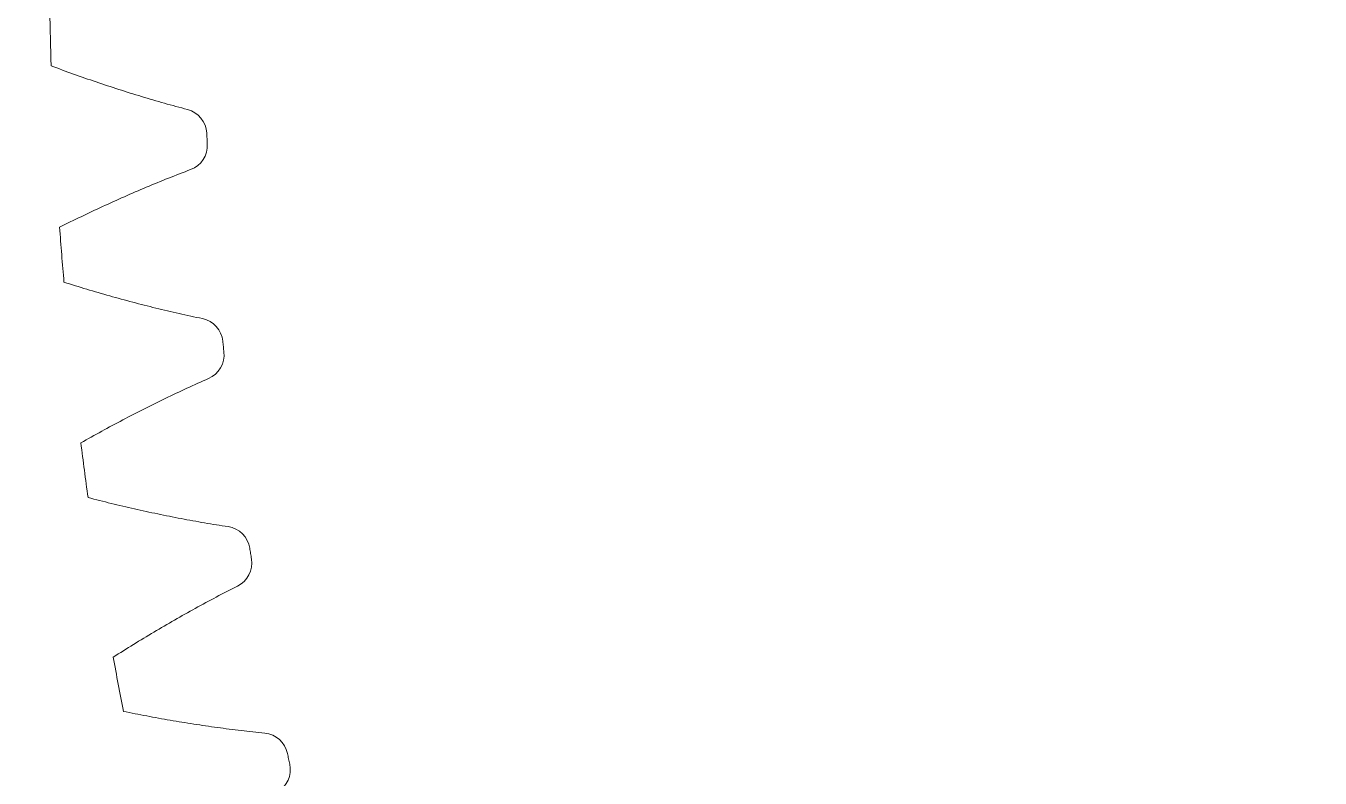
# Model space of a CAD drawing. Header units: millimetres. Extents: x -337 to 409, y -412 to 336.
# Drawn here: x -309.18 to -275.79, y 178.94 to 198.33 of the extents above; entities that cross this region are included whole.
import ezdxf

# ---------------------------------------------------------------- set-up
doc = ezdxf.new("R2010")
doc.units = ezdxf.units.MM
doc.header["$MEASUREMENT"] = 0
doc.layers.add('layer 1', color=7, linetype='Continuous')

msp = doc.modelspace()

# ---------------------------------------------------------------- linework, layer by layer
at = {"layer": 'layer 1', "color": 250, "lineweight": 20}
msp.add_ellipse((-201.8372, 200.81), major_axis=(0, 135.5), ratio=1, dxfattribs=at)
at = {"layer": 'layer 1', "lineweight": 9}
for points in [[(-308.5669, 198.7266), (-308.5576, 198.2525), (-308.5452, 197.7785), (-308.5296, 197.3046)], [(-304.5161, 195.5708), (-304.5309, 195.8605), (-304.7318, 196.1073), (-305.0125, 196.1804)], [(-304.5161, 195.5708), (-304.5137, 195.5236), (-304.5113, 195.4764), (-304.5088, 195.4292)], [(-304.5088, 195.4292), (-304.5063, 195.3819), (-304.5038, 195.3347), (-304.5013, 195.2875)], [(-304.9312, 194.6294), (-304.6597, 194.7315), (-304.4857, 194.9978), (-304.5013, 195.2875)], [(-308.3115, 193.1437), (-308.2775, 192.6707), (-308.2403, 192.198), (-308.1999, 191.7256)], [(-304.1012, 190.2042), (-304.1311, 190.4928), (-304.3447, 190.7286), (-304.6288, 190.787)], [(-304.1012, 190.2042), (-304.0963, 190.1572), (-304.0914, 190.1101), (-304.0865, 190.0631)], [(-304.0865, 190.0631), (-304.0815, 190.0161), (-304.0765, 189.9691), (-304.0715, 189.9221)], [(-304.4665, 189.2423), (-304.2007, 189.3585), (-304.0408, 189.6336), (-304.0715, 189.9221)], [(-307.7644, 187.5817), (-307.7057, 187.1112), (-307.6438, 186.6411), (-307.5787, 186.1714)], [(-303.406, 184.8666), (-303.451, 185.1532), (-303.6766, 185.3776), (-303.9634, 185.421)], [(-303.406, 184.8666), (-303.3987, 184.8199), (-303.3913, 184.7732), (-303.3839, 184.7265)], [(-303.3839, 184.7265), (-303.3765, 184.6798), (-303.3691, 184.6331), (-303.3616, 184.5865)], [(-303.7204, 183.8869), (-303.461, 184.0169), (-303.3158, 184.3), (-303.3616, 184.5865)], [(-306.9269, 182.0561), (-306.8436, 181.5893), (-306.7572, 181.1232), (-306.6677, 180.6575)], [(-302.4324, 179.5729), (-302.4923, 179.8567), (-302.7293, 180.069), (-303.0181, 180.0973)], [(-302.4324, 179.5729), (-302.4226, 179.5266), (-302.4128, 179.4804), (-302.403, 179.4341)], [(-302.403, 179.4341), (-302.3932, 179.3879), (-302.3833, 179.3416), (-302.3734, 179.2954)], [(-302.6951, 178.5781), (-302.4429, 178.7214), (-302.3127, 179.0117), (-302.3734, 179.2954)]]:
    msp.add_open_spline(points, degree=3, dxfattribs=at)
for points in [[(-305.0125, 196.1804), (-305.0125, 196.1804), (-305.087, 196.1999), (-305.087, 196.1999), (-305.087, 196.1999), (-305.087, 196.1999), (-305.1614, 196.2196), (-305.1614, 196.2196), (-305.1614, 196.2196), (-305.1614, 196.2196), (-305.2357, 196.2395), (-305.2357, 196.2395), (-305.2357, 196.2395), (-305.2357, 196.2395), (-305.31, 196.2595), (-305.31, 196.2595), (-305.31, 196.2595), (-305.31, 196.2595), (-305.3843, 196.2797), (-305.3843, 196.2797), (-305.3843, 196.2797), (-305.3843, 196.2797), (-305.4585, 196.3001), (-305.4585, 196.3001), (-305.4585, 196.3001), (-305.4585, 196.3001), (-305.5326, 196.3207), (-305.5326, 196.3207), (-305.5326, 196.3207), (-305.5326, 196.3207), (-305.6068, 196.3415), (-305.6068, 196.3415), (-305.6068, 196.3415), (-305.6068, 196.3415), (-305.6808, 196.3624), (-305.6808, 196.3624), (-305.6808, 196.3624), (-305.6808, 196.3624), (-305.7548, 196.3835), (-305.7548, 196.3835), (-305.7548, 196.3835), (-305.7548, 196.3835), (-305.8288, 196.4048), (-305.8288, 196.4048), (-305.8288, 196.4048), (-305.8288, 196.4048), (-305.9027, 196.4263), (-305.9027, 196.4263), (-305.9027, 196.4263), (-305.9027, 196.4263), (-305.9765, 196.448), (-305.9765, 196.448), (-305.9765, 196.448), (-305.9765, 196.448), (-306.0503, 196.4698), (-306.0503, 196.4698), (-306.0503, 196.4698), (-306.0503, 196.4698), (-306.1241, 196.4918), (-306.1241, 196.4918), (-306.1241, 196.4918), (-306.1241, 196.4918), (-306.1978, 196.5139), (-306.1978, 196.5139), (-306.1978, 196.5139), (-306.1978, 196.5139), (-306.2714, 196.5363), (-306.2714, 196.5363), (-306.2714, 196.5363), (-306.2714, 196.5363), (-306.345, 196.5588), (-306.345, 196.5588), (-306.345, 196.5588), (-306.345, 196.5588), (-306.4186, 196.5814), (-306.4186, 196.5814), (-306.4186, 196.5814), (-306.4186, 196.5814), (-306.4921, 196.6042), (-306.4921, 196.6042), (-306.4921, 196.6042), (-306.4921, 196.6042), (-306.5655, 196.6272), (-306.5655, 196.6272), (-306.5655, 196.6272), (-306.5655, 196.6272), (-306.6389, 196.6504), (-306.6389, 196.6504), (-306.6389, 196.6504), (-306.6389, 196.6504), (-306.7123, 196.6736), (-306.7123, 196.6736), (-306.7123, 196.6736), (-306.7123, 196.6736), (-306.7856, 196.6971), (-306.7856, 196.6971), (-306.7856, 196.6971), (-306.7856, 196.6971), (-306.8588, 196.7207), (-306.8588, 196.7207), (-306.8588, 196.7207), (-306.8588, 196.7207), (-306.932, 196.7445), (-306.932, 196.7445), (-306.932, 196.7445), (-306.932, 196.7445), (-307.0052, 196.7684), (-307.0052, 196.7684), (-307.0052, 196.7684), (-307.0052, 196.7684), (-307.0783, 196.7925), (-307.0783, 196.7925), (-307.0783, 196.7925), (-307.0783, 196.7925), (-307.1513, 196.8167), (-307.1513, 196.8167), (-307.1513, 196.8167), (-307.1513, 196.8167), (-307.2243, 196.841), (-307.2243, 196.841), (-307.2243, 196.841), (-307.2243, 196.841), (-307.2973, 196.8656), (-307.2973, 196.8656), (-307.2973, 196.8656), (-307.2973, 196.8656), (-307.3702, 196.8902), (-307.3702, 196.8902), (-307.3702, 196.8902), (-307.3702, 196.8902), (-307.443, 196.915), (-307.443, 196.915), (-307.443, 196.915), (-307.443, 196.915), (-307.5158, 196.94), (-307.5158, 196.94), (-307.5158, 196.94), (-307.5158, 196.94), (-307.5886, 196.9651), (-307.5886, 196.9651), (-307.5886, 196.9651), (-307.5886, 196.9651), (-307.6613, 196.9903), (-307.6613, 196.9903), (-307.6613, 196.9903), (-307.6613, 196.9903), (-307.7339, 197.0157), (-307.7339, 197.0157), (-307.7339, 197.0157), (-307.7339, 197.0157), (-307.8065, 197.0413), (-307.8065, 197.0413), (-307.8065, 197.0413), (-307.8065, 197.0413), (-307.8791, 197.067), (-307.8791, 197.067), (-307.8791, 197.067), (-307.8791, 197.067), (-307.9516, 197.0928), (-307.9516, 197.0928), (-307.9516, 197.0928), (-307.9516, 197.0928), (-308.024, 197.1188), (-308.024, 197.1188), (-308.024, 197.1188), (-308.024, 197.1188), (-308.0964, 197.1449), (-308.0964, 197.1449), (-308.0964, 197.1449), (-308.0964, 197.1449), (-308.1687, 197.1711), (-308.1687, 197.1711), (-308.1687, 197.1711), (-308.1687, 197.1711), (-308.241, 197.1975), (-308.241, 197.1975), (-308.241, 197.1975), (-308.241, 197.1975), (-308.3132, 197.2241), (-308.3132, 197.2241), (-308.3132, 197.2241), (-308.3132, 197.2241), (-308.3854, 197.2508), (-308.3854, 197.2508), (-308.3854, 197.2508), (-308.3854, 197.2508), (-308.4575, 197.2776), (-308.4575, 197.2776), (-308.4575, 197.2776), (-308.4575, 197.2776), (-308.5296, 197.3046), (-308.5296, 197.3046)], [(-304.9312, 194.6294), (-304.9312, 194.6294), (-305.0032, 194.6022), (-305.0032, 194.6022), (-305.0032, 194.6022), (-305.0032, 194.6022), (-305.0752, 194.5748), (-305.0752, 194.5748), (-305.0752, 194.5748), (-305.0752, 194.5748), (-305.147, 194.5473), (-305.147, 194.5473), (-305.147, 194.5473), (-305.147, 194.5473), (-305.2189, 194.5196), (-305.2189, 194.5196), (-305.2189, 194.5196), (-305.2189, 194.5196), (-305.2906, 194.4918), (-305.2906, 194.4918), (-305.2906, 194.4918), (-305.2906, 194.4918), (-305.3623, 194.4637), (-305.3623, 194.4637), (-305.3623, 194.4637), (-305.3623, 194.4637), (-305.4338, 194.4355), (-305.4338, 194.4355), (-305.4338, 194.4355), (-305.4338, 194.4355), (-305.5054, 194.4071), (-305.5054, 194.4071), (-305.5054, 194.4071), (-305.5054, 194.4071), (-305.5768, 194.3785), (-305.5768, 194.3785), (-305.5768, 194.3785), (-305.5768, 194.3785), (-305.6482, 194.3498), (-305.6482, 194.3498), (-305.6482, 194.3498), (-305.6482, 194.3498), (-305.7195, 194.3209), (-305.7195, 194.3209), (-305.7195, 194.3209), (-305.7195, 194.3209), (-305.7908, 194.2918), (-305.7908, 194.2918), (-305.7908, 194.2918), (-305.7908, 194.2918), (-305.862, 194.2625), (-305.862, 194.2625), (-305.862, 194.2625), (-305.862, 194.2625), (-305.9331, 194.2331), (-305.9331, 194.2331), (-305.9331, 194.2331), (-305.9331, 194.2331), (-306.0041, 194.2035), (-306.0041, 194.2035), (-306.0041, 194.2035), (-306.0041, 194.2035), (-306.0751, 194.1738), (-306.0751, 194.1738), (-306.0751, 194.1738), (-306.0751, 194.1738), (-306.146, 194.1439), (-306.146, 194.1439), (-306.146, 194.1439), (-306.146, 194.1439), (-306.2169, 194.1138), (-306.2169, 194.1138), (-306.2169, 194.1138), (-306.2169, 194.1138), (-306.2877, 194.0836), (-306.2877, 194.0836), (-306.2877, 194.0836), (-306.2877, 194.0836), (-306.3584, 194.0532), (-306.3584, 194.0532), (-306.3584, 194.0532), (-306.3584, 194.0532), (-306.429, 194.0227), (-306.429, 194.0227), (-306.429, 194.0227), (-306.429, 194.0227), (-306.4996, 193.992), (-306.4996, 193.992), (-306.4996, 193.992), (-306.4996, 193.992), (-306.5701, 193.9612), (-306.5701, 193.9612), (-306.5701, 193.9612), (-306.5701, 193.9612), (-306.6406, 193.9302), (-306.6406, 193.9302), (-306.6406, 193.9302), (-306.6406, 193.9302), (-306.7109, 193.899), (-306.7109, 193.899), (-306.7109, 193.899), (-306.7109, 193.899), (-306.7812, 193.8678), (-306.7812, 193.8678), (-306.7812, 193.8678), (-306.7812, 193.8678), (-306.8515, 193.8363), (-306.8515, 193.8363), (-306.8515, 193.8363), (-306.8515, 193.8363), (-306.9217, 193.8047), (-306.9217, 193.8047), (-306.9217, 193.8047), (-306.9217, 193.8047), (-306.9918, 193.773), (-306.9918, 193.773), (-306.9918, 193.773), (-306.9918, 193.773), (-307.0618, 193.7412), (-307.0618, 193.7412), (-307.0618, 193.7412), (-307.0618, 193.7412), (-307.1318, 193.7092), (-307.1318, 193.7092), (-307.1318, 193.7092), (-307.1318, 193.7092), (-307.2018, 193.677), (-307.2018, 193.677), (-307.2018, 193.677), (-307.2018, 193.677), (-307.2716, 193.6447), (-307.2716, 193.6447), (-307.2716, 193.6447), (-307.2716, 193.6447), (-307.3414, 193.6123), (-307.3414, 193.6123), (-307.3414, 193.6123), (-307.3414, 193.6123), (-307.4111, 193.5797), (-307.4111, 193.5797), (-307.4111, 193.5797), (-307.4111, 193.5797), (-307.4808, 193.547), (-307.4808, 193.547), (-307.4808, 193.547), (-307.4808, 193.547), (-307.5504, 193.5142), (-307.5504, 193.5142), (-307.5504, 193.5142), (-307.5504, 193.5142), (-307.6199, 193.4812), (-307.6199, 193.4812), (-307.6199, 193.4812), (-307.6199, 193.4812), (-307.6894, 193.448), (-307.6894, 193.448), (-307.6894, 193.448), (-307.6894, 193.448), (-307.7588, 193.4148), (-307.7588, 193.4148), (-307.7588, 193.4148), (-307.7588, 193.4148), (-307.8281, 193.3814), (-307.8281, 193.3814), (-307.8281, 193.3814), (-307.8281, 193.3814), (-307.8974, 193.3478), (-307.8974, 193.3478), (-307.8974, 193.3478), (-307.8974, 193.3478), (-307.9666, 193.3142), (-307.9666, 193.3142), (-307.9666, 193.3142), (-307.9666, 193.3142), (-308.0357, 193.2803), (-308.0357, 193.2803), (-308.0357, 193.2803), (-308.0357, 193.2803), (-308.1048, 193.2464), (-308.1048, 193.2464), (-308.1048, 193.2464), (-308.1048, 193.2464), (-308.1738, 193.2123), (-308.1738, 193.2123), (-308.1738, 193.2123), (-308.1738, 193.2123), (-308.2427, 193.178), (-308.2427, 193.178), (-308.2427, 193.178), (-308.2427, 193.178), (-308.3115, 193.1437), (-308.3115, 193.1437)], [(-304.6288, 190.787), (-304.6288, 190.787), (-304.7042, 190.8026), (-304.7042, 190.8026), (-304.7042, 190.8026), (-304.7042, 190.8026), (-304.7795, 190.8183), (-304.7795, 190.8183), (-304.7795, 190.8183), (-304.7795, 190.8183), (-304.8548, 190.8343), (-304.8548, 190.8343), (-304.8548, 190.8343), (-304.8548, 190.8343), (-304.9301, 190.8504), (-304.9301, 190.8504), (-304.9301, 190.8504), (-304.9301, 190.8504), (-305.0053, 190.8667), (-305.0053, 190.8667), (-305.0053, 190.8667), (-305.0053, 190.8667), (-305.0805, 190.8832), (-305.0805, 190.8832), (-305.0805, 190.8832), (-305.0805, 190.8832), (-305.1556, 190.8998), (-305.1556, 190.8998), (-305.1556, 190.8998), (-305.1556, 190.8998), (-305.2307, 190.9167), (-305.2307, 190.9167), (-305.2307, 190.9167), (-305.2307, 190.9167), (-305.3057, 190.9337), (-305.3057, 190.9337), (-305.3057, 190.9337), (-305.3057, 190.9337), (-305.3807, 190.951), (-305.3807, 190.951), (-305.3807, 190.951), (-305.3807, 190.951), (-305.4557, 190.9684), (-305.4557, 190.9684), (-305.4557, 190.9684), (-305.4557, 190.9684), (-305.5306, 190.9859), (-305.5306, 190.9859), (-305.5306, 190.9859), (-305.5306, 190.9859), (-305.6055, 191.0037), (-305.6055, 191.0037), (-305.6055, 191.0037), (-305.6055, 191.0037), (-305.6804, 191.0216), (-305.6804, 191.0216), (-305.6804, 191.0216), (-305.6804, 191.0216), (-305.7552, 191.0397), (-305.7552, 191.0397), (-305.7552, 191.0397), (-305.7552, 191.0397), (-305.8299, 191.058), (-305.8299, 191.058), (-305.8299, 191.058), (-305.8299, 191.058), (-305.9046, 191.0765), (-305.9046, 191.0765), (-305.9046, 191.0765), (-305.9046, 191.0765), (-305.9793, 191.0951), (-305.9793, 191.0951), (-305.9793, 191.0951), (-305.9793, 191.0951), (-306.0539, 191.1138), (-306.0539, 191.1138), (-306.0539, 191.1138), (-306.0539, 191.1138), (-306.1285, 191.1328), (-306.1285, 191.1328), (-306.1285, 191.1328), (-306.1285, 191.1328), (-306.2031, 191.1519), (-306.2031, 191.1519), (-306.2031, 191.1519), (-306.2031, 191.1519), (-306.2776, 191.1712), (-306.2776, 191.1712), (-306.2776, 191.1712), (-306.2776, 191.1712), (-306.3521, 191.1906), (-306.3521, 191.1906), (-306.3521, 191.1906), (-306.3521, 191.1906), (-306.4265, 191.2102), (-306.4265, 191.2102), (-306.4265, 191.2102), (-306.4265, 191.2102), (-306.5009, 191.2299), (-306.5009, 191.2299), (-306.5009, 191.2299), (-306.5009, 191.2299), (-306.5752, 191.2498), (-306.5752, 191.2498), (-306.5752, 191.2498), (-306.5752, 191.2498), (-306.6495, 191.2699), (-306.6495, 191.2699), (-306.6495, 191.2699), (-306.6495, 191.2699), (-306.7238, 191.2901), (-306.7238, 191.2901), (-306.7238, 191.2901), (-306.7238, 191.2901), (-306.798, 191.3104), (-306.798, 191.3104), (-306.798, 191.3104), (-306.798, 191.3104), (-306.8722, 191.3309), (-306.8722, 191.3309), (-306.8722, 191.3309), (-306.8722, 191.3309), (-306.9463, 191.3516), (-306.9463, 191.3516), (-306.9463, 191.3516), (-306.9463, 191.3516), (-307.0204, 191.3724), (-307.0204, 191.3724), (-307.0204, 191.3724), (-307.0204, 191.3724), (-307.0944, 191.3934), (-307.0944, 191.3934), (-307.0944, 191.3934), (-307.0944, 191.3934), (-307.1684, 191.4145), (-307.1684, 191.4145), (-307.1684, 191.4145), (-307.1684, 191.4145), (-307.2424, 191.4358), (-307.2424, 191.4358), (-307.2424, 191.4358), (-307.2424, 191.4358), (-307.3163, 191.4572), (-307.3163, 191.4572), (-307.3163, 191.4572), (-307.3163, 191.4572), (-307.3902, 191.4787), (-307.3902, 191.4787), (-307.3902, 191.4787), (-307.3902, 191.4787), (-307.464, 191.5004), (-307.464, 191.5004), (-307.464, 191.5004), (-307.464, 191.5004), (-307.5378, 191.5223), (-307.5378, 191.5223), (-307.5378, 191.5223), (-307.5378, 191.5223), (-307.6116, 191.5443), (-307.6116, 191.5443), (-307.6116, 191.5443), (-307.6116, 191.5443), (-307.6853, 191.5664), (-307.6853, 191.5664), (-307.6853, 191.5664), (-307.6853, 191.5664), (-307.759, 191.5887), (-307.759, 191.5887), (-307.759, 191.5887), (-307.759, 191.5887), (-307.8326, 191.6112), (-307.8326, 191.6112), (-307.8326, 191.6112), (-307.8326, 191.6112), (-307.9061, 191.6337), (-307.9061, 191.6337), (-307.9061, 191.6337), (-307.9061, 191.6337), (-307.9797, 191.6565), (-307.9797, 191.6565), (-307.9797, 191.6565), (-307.9797, 191.6565), (-308.0531, 191.6794), (-308.0531, 191.6794), (-308.0531, 191.6794), (-308.0531, 191.6794), (-308.1266, 191.7024), (-308.1266, 191.7024), (-308.1266, 191.7024), (-308.1266, 191.7024), (-308.1999, 191.7256), (-308.1999, 191.7256)], [(-304.4665, 189.2423), (-304.4665, 189.2423), (-304.537, 189.2114), (-304.537, 189.2114), (-304.537, 189.2114), (-304.537, 189.2114), (-304.6074, 189.1803), (-304.6074, 189.1803), (-304.6074, 189.1803), (-304.6074, 189.1803), (-304.6777, 189.1491), (-304.6777, 189.1491), (-304.6777, 189.1491), (-304.6777, 189.1491), (-304.748, 189.1177), (-304.748, 189.1177), (-304.748, 189.1177), (-304.748, 189.1177), (-304.8181, 189.0861), (-304.8181, 189.0861), (-304.8181, 189.0861), (-304.8181, 189.0861), (-304.8882, 189.0543), (-304.8882, 189.0543), (-304.8882, 189.0543), (-304.8882, 189.0543), (-304.9583, 189.0224), (-304.9583, 189.0224), (-304.9583, 189.0224), (-304.9583, 189.0224), (-305.0282, 188.9903), (-305.0282, 188.9903), (-305.0282, 188.9903), (-305.0282, 188.9903), (-305.0981, 188.958), (-305.0981, 188.958), (-305.0981, 188.958), (-305.0981, 188.958), (-305.1679, 188.9256), (-305.1679, 188.9256), (-305.1679, 188.9256), (-305.1679, 188.9256), (-305.2376, 188.893), (-305.2376, 188.893), (-305.2376, 188.893), (-305.2376, 188.893), (-305.3072, 188.8602), (-305.3072, 188.8602), (-305.3072, 188.8602), (-305.3072, 188.8602), (-305.3768, 188.8273), (-305.3768, 188.8273), (-305.3768, 188.8273), (-305.3768, 188.8273), (-305.4462, 188.7942), (-305.4462, 188.7942), (-305.4462, 188.7942), (-305.4462, 188.7942), (-305.5156, 188.7609), (-305.5156, 188.7609), (-305.5156, 188.7609), (-305.5156, 188.7609), (-305.585, 188.7275), (-305.585, 188.7275), (-305.585, 188.7275), (-305.585, 188.7275), (-305.6542, 188.6939), (-305.6542, 188.6939), (-305.6542, 188.6939), (-305.6542, 188.6939), (-305.7234, 188.6602), (-305.7234, 188.6602), (-305.7234, 188.6602), (-305.7234, 188.6602), (-305.7925, 188.6263), (-305.7925, 188.6263), (-305.7925, 188.6263), (-305.7925, 188.6263), (-305.8615, 188.5923), (-305.8615, 188.5923), (-305.8615, 188.5923), (-305.8615, 188.5923), (-305.9305, 188.5581), (-305.9305, 188.5581), (-305.9305, 188.5581), (-305.9305, 188.5581), (-305.9993, 188.5237), (-305.9993, 188.5237), (-305.9993, 188.5237), (-305.9993, 188.5237), (-306.0681, 188.4892), (-306.0681, 188.4892), (-306.0681, 188.4892), (-306.0681, 188.4892), (-306.1369, 188.4546), (-306.1369, 188.4546), (-306.1369, 188.4546), (-306.1369, 188.4546), (-306.2055, 188.4198), (-306.2055, 188.4198), (-306.2055, 188.4198), (-306.2055, 188.4198), (-306.2741, 188.3849), (-306.2741, 188.3849), (-306.2741, 188.3849), (-306.2741, 188.3849), (-306.3426, 188.3499), (-306.3426, 188.3499), (-306.3426, 188.3499), (-306.3426, 188.3499), (-306.411, 188.3147), (-306.411, 188.3147), (-306.411, 188.3147), (-306.411, 188.3147), (-306.4794, 188.2793), (-306.4794, 188.2793), (-306.4794, 188.2793), (-306.4794, 188.2793), (-306.5477, 188.2438), (-306.5477, 188.2438), (-306.5477, 188.2438), (-306.5477, 188.2438), (-306.6159, 188.2082), (-306.6159, 188.2082), (-306.6159, 188.2082), (-306.6159, 188.2082), (-306.684, 188.1724), (-306.684, 188.1724), (-306.684, 188.1724), (-306.684, 188.1724), (-306.7521, 188.1365), (-306.7521, 188.1365), (-306.7521, 188.1365), (-306.7521, 188.1365), (-306.8201, 188.1005), (-306.8201, 188.1005), (-306.8201, 188.1005), (-306.8201, 188.1005), (-306.888, 188.0643), (-306.888, 188.0643), (-306.888, 188.0643), (-306.888, 188.0643), (-306.9559, 188.028), (-306.9559, 188.028), (-306.9559, 188.028), (-306.9559, 188.028), (-307.0237, 187.9916), (-307.0237, 187.9916), (-307.0237, 187.9916), (-307.0237, 187.9916), (-307.0914, 187.955), (-307.0914, 187.955), (-307.0914, 187.955), (-307.0914, 187.955), (-307.159, 187.9183), (-307.159, 187.9183), (-307.159, 187.9183), (-307.159, 187.9183), (-307.2266, 187.8814), (-307.2266, 187.8814), (-307.2266, 187.8814), (-307.2266, 187.8814), (-307.2941, 187.8444), (-307.2941, 187.8444), (-307.2941, 187.8444), (-307.2941, 187.8444), (-307.3615, 187.8073), (-307.3615, 187.8073), (-307.3615, 187.8073), (-307.3615, 187.8073), (-307.4289, 187.7701), (-307.4289, 187.7701), (-307.4289, 187.7701), (-307.4289, 187.7701), (-307.4961, 187.7327), (-307.4961, 187.7327), (-307.4961, 187.7327), (-307.4961, 187.7327), (-307.5633, 187.6951), (-307.5633, 187.6951), (-307.5633, 187.6951), (-307.5633, 187.6951), (-307.6304, 187.6575), (-307.6304, 187.6575), (-307.6304, 187.6575), (-307.6304, 187.6575), (-307.6975, 187.6197), (-307.6975, 187.6197), (-307.6975, 187.6197), (-307.6975, 187.6197), (-307.7644, 187.5817), (-307.7644, 187.5817)], [(-303.9634, 185.421), (-303.9634, 185.421), (-304.0395, 185.4326), (-304.0395, 185.4326), (-304.0395, 185.4326), (-304.0395, 185.4326), (-304.1155, 185.4444), (-304.1155, 185.4444), (-304.1155, 185.4444), (-304.1155, 185.4444), (-304.1916, 185.4564), (-304.1916, 185.4564), (-304.1916, 185.4564), (-304.1916, 185.4564), (-304.2675, 185.4686), (-304.2675, 185.4686), (-304.2675, 185.4686), (-304.2675, 185.4686), (-304.3435, 185.4809), (-304.3435, 185.4809), (-304.3435, 185.4809), (-304.3435, 185.4809), (-304.4194, 185.4934), (-304.4194, 185.4934), (-304.4194, 185.4934), (-304.4194, 185.4934), (-304.4953, 185.5062), (-304.4953, 185.5062), (-304.4953, 185.5062), (-304.4953, 185.5062), (-304.5712, 185.5191), (-304.5712, 185.5191), (-304.5712, 185.5191), (-304.5712, 185.5191), (-304.647, 185.5322), (-304.647, 185.5322), (-304.647, 185.5322), (-304.647, 185.5322), (-304.7229, 185.5454), (-304.7229, 185.5454), (-304.7229, 185.5454), (-304.7229, 185.5454), (-304.7986, 185.5589), (-304.7986, 185.5589), (-304.7986, 185.5589), (-304.7986, 185.5589), (-304.8744, 185.5725), (-304.8744, 185.5725), (-304.8744, 185.5725), (-304.8744, 185.5725), (-304.9501, 185.5863), (-304.9501, 185.5863), (-304.9501, 185.5863), (-304.9501, 185.5863), (-305.0258, 185.6003), (-305.0258, 185.6003), (-305.0258, 185.6003), (-305.0258, 185.6003), (-305.1014, 185.6145), (-305.1014, 185.6145), (-305.1014, 185.6145), (-305.1014, 185.6145), (-305.177, 185.6288), (-305.177, 185.6288), (-305.177, 185.6288), (-305.177, 185.6288), (-305.2526, 185.6433), (-305.2526, 185.6433), (-305.2526, 185.6433), (-305.2526, 185.6433), (-305.3281, 185.658), (-305.3281, 185.658), (-305.3281, 185.658), (-305.3281, 185.658), (-305.4037, 185.6728), (-305.4037, 185.6728), (-305.4037, 185.6728), (-305.4037, 185.6728), (-305.4791, 185.6879), (-305.4791, 185.6879), (-305.4791, 185.6879), (-305.4791, 185.6879), (-305.5546, 185.703), (-305.5546, 185.703), (-305.5546, 185.703), (-305.5546, 185.703), (-305.63, 185.7184), (-305.63, 185.7184), (-305.63, 185.7184), (-305.63, 185.7184), (-305.7054, 185.7339), (-305.7054, 185.7339), (-305.7054, 185.7339), (-305.7054, 185.7339), (-305.7807, 185.7495), (-305.7807, 185.7495), (-305.7807, 185.7495), (-305.7807, 185.7495), (-305.8561, 185.7654), (-305.8561, 185.7654), (-305.8561, 185.7654), (-305.8561, 185.7654), (-305.9313, 185.7813), (-305.9313, 185.7813), (-305.9313, 185.7813), (-305.9313, 185.7813), (-306.0066, 185.7975), (-306.0066, 185.7975), (-306.0066, 185.7975), (-306.0066, 185.7975), (-306.0818, 185.8138), (-306.0818, 185.8138), (-306.0818, 185.8138), (-306.0818, 185.8138), (-306.157, 185.8302), (-306.157, 185.8302), (-306.157, 185.8302), (-306.157, 185.8302), (-306.2321, 185.8468), (-306.2321, 185.8468), (-306.2321, 185.8468), (-306.2321, 185.8468), (-306.3072, 185.8636), (-306.3072, 185.8636), (-306.3072, 185.8636), (-306.3072, 185.8636), (-306.3823, 185.8805), (-306.3823, 185.8805), (-306.3823, 185.8805), (-306.3823, 185.8805), (-306.4574, 185.8976), (-306.4574, 185.8976), (-306.4574, 185.8976), (-306.4574, 185.8976), (-306.5324, 185.9148), (-306.5324, 185.9148), (-306.5324, 185.9148), (-306.5324, 185.9148), (-306.6073, 185.9321), (-306.6073, 185.9321), (-306.6073, 185.9321), (-306.6073, 185.9321), (-306.6823, 185.9496), (-306.6823, 185.9496), (-306.6823, 185.9496), (-306.6823, 185.9496), (-306.7572, 185.9673), (-306.7572, 185.9673), (-306.7572, 185.9673), (-306.7572, 185.9673), (-306.8321, 185.9851), (-306.8321, 185.9851), (-306.8321, 185.9851), (-306.8321, 185.9851), (-306.9069, 186.0031), (-306.9069, 186.0031), (-306.9069, 186.0031), (-306.9069, 186.0031), (-306.9817, 186.0212), (-306.9817, 186.0212), (-306.9817, 186.0212), (-306.9817, 186.0212), (-307.0565, 186.0394), (-307.0565, 186.0394), (-307.0565, 186.0394), (-307.0565, 186.0394), (-307.1312, 186.0578), (-307.1312, 186.0578), (-307.1312, 186.0578), (-307.1312, 186.0578), (-307.2059, 186.0764), (-307.2059, 186.0764), (-307.2059, 186.0764), (-307.2059, 186.0764), (-307.2805, 186.0951), (-307.2805, 186.0951), (-307.2805, 186.0951), (-307.2805, 186.0951), (-307.3551, 186.114), (-307.3551, 186.114), (-307.3551, 186.114), (-307.3551, 186.114), (-307.4297, 186.133), (-307.4297, 186.133), (-307.4297, 186.133), (-307.4297, 186.133), (-307.5042, 186.1521), (-307.5042, 186.1521), (-307.5042, 186.1521), (-307.5042, 186.1521), (-307.5787, 186.1714), (-307.5787, 186.1714)], [(-303.7204, 183.8869), (-303.7204, 183.8869), (-303.7892, 183.8524), (-303.7892, 183.8524), (-303.7892, 183.8524), (-303.7892, 183.8524), (-303.8579, 183.8177), (-303.8579, 183.8177), (-303.8579, 183.8177), (-303.8579, 183.8177), (-303.9265, 183.7828), (-303.9265, 183.7828), (-303.9265, 183.7828), (-303.9265, 183.7828), (-303.995, 183.7478), (-303.995, 183.7478), (-303.995, 183.7478), (-303.995, 183.7478), (-304.0634, 183.7125), (-304.0634, 183.7125), (-304.0634, 183.7125), (-304.0634, 183.7125), (-304.1318, 183.6772), (-304.1318, 183.6772), (-304.1318, 183.6772), (-304.1318, 183.6772), (-304.2, 183.6416), (-304.2, 183.6416), (-304.2, 183.6416), (-304.2, 183.6416), (-304.2682, 183.6059), (-304.2682, 183.6059), (-304.2682, 183.6059), (-304.2682, 183.6059), (-304.3363, 183.57), (-304.3363, 183.57), (-304.3363, 183.57), (-304.3363, 183.57), (-304.4043, 183.534), (-304.4043, 183.534), (-304.4043, 183.534), (-304.4043, 183.534), (-304.4722, 183.4977), (-304.4722, 183.4977), (-304.4722, 183.4977), (-304.4722, 183.4977), (-304.54, 183.4614), (-304.54, 183.4614), (-304.54, 183.4614), (-304.54, 183.4614), (-304.6077, 183.4248), (-304.6077, 183.4248), (-304.6077, 183.4248), (-304.6077, 183.4248), (-304.6754, 183.3881), (-304.6754, 183.3881), (-304.6754, 183.3881), (-304.6754, 183.3881), (-304.743, 183.3513), (-304.743, 183.3513), (-304.743, 183.3513), (-304.743, 183.3513), (-304.8104, 183.3143), (-304.8104, 183.3143), (-304.8104, 183.3143), (-304.8104, 183.3143), (-304.8778, 183.2771), (-304.8778, 183.2771), (-304.8778, 183.2771), (-304.8778, 183.2771), (-304.9451, 183.2398), (-304.9451, 183.2398), (-304.9451, 183.2398), (-304.9451, 183.2398), (-305.0124, 183.2024), (-305.0124, 183.2024), (-305.0124, 183.2024), (-305.0124, 183.2024), (-305.0795, 183.1648), (-305.0795, 183.1648), (-305.0795, 183.1648), (-305.0795, 183.1648), (-305.1466, 183.127), (-305.1466, 183.127), (-305.1466, 183.127), (-305.1466, 183.127), (-305.2136, 183.0891), (-305.2136, 183.0891), (-305.2136, 183.0891), (-305.2136, 183.0891), (-305.2805, 183.0511), (-305.2805, 183.0511), (-305.2805, 183.0511), (-305.2805, 183.0511), (-305.3473, 183.0129), (-305.3473, 183.0129), (-305.3473, 183.0129), (-305.3473, 183.0129), (-305.414, 182.9746), (-305.414, 182.9746), (-305.414, 182.9746), (-305.414, 182.9746), (-305.4807, 182.9361), (-305.4807, 182.9361), (-305.4807, 182.9361), (-305.4807, 182.9361), (-305.5473, 182.8975), (-305.5473, 182.8975), (-305.5473, 182.8975), (-305.5473, 182.8975), (-305.6138, 182.8588), (-305.6138, 182.8588), (-305.6138, 182.8588), (-305.6138, 182.8588), (-305.6802, 182.8199), (-305.6802, 182.8199), (-305.6802, 182.8199), (-305.6802, 182.8199), (-305.7465, 182.7809), (-305.7465, 182.7809), (-305.7465, 182.7809), (-305.7465, 182.7809), (-305.8128, 182.7418), (-305.8128, 182.7418), (-305.8128, 182.7418), (-305.8128, 182.7418), (-305.879, 182.7025), (-305.879, 182.7025), (-305.879, 182.7025), (-305.879, 182.7025), (-305.9451, 182.6631), (-305.9451, 182.6631), (-305.9451, 182.6631), (-305.9451, 182.6631), (-306.0111, 182.6235), (-306.0111, 182.6235), (-306.0111, 182.6235), (-306.0111, 182.6235), (-306.077, 182.5838), (-306.077, 182.5838), (-306.077, 182.5838), (-306.077, 182.5838), (-306.1429, 182.544), (-306.1429, 182.544), (-306.1429, 182.544), (-306.1429, 182.544), (-306.2087, 182.5041), (-306.2087, 182.5041), (-306.2087, 182.5041), (-306.2087, 182.5041), (-306.2744, 182.464), (-306.2744, 182.464), (-306.2744, 182.464), (-306.2744, 182.464), (-306.34, 182.4238), (-306.34, 182.4238), (-306.34, 182.4238), (-306.34, 182.4238), (-306.4055, 182.3835), (-306.4055, 182.3835), (-306.4055, 182.3835), (-306.4055, 182.3835), (-306.471, 182.343), (-306.471, 182.343), (-306.471, 182.343), (-306.471, 182.343), (-306.5364, 182.3024), (-306.5364, 182.3024), (-306.5364, 182.3024), (-306.5364, 182.3024), (-306.6017, 182.2617), (-306.6017, 182.2617), (-306.6017, 182.2617), (-306.6017, 182.2617), (-306.6669, 182.2208), (-306.6669, 182.2208), (-306.6669, 182.2208), (-306.6669, 182.2208), (-306.732, 182.1798), (-306.732, 182.1798), (-306.732, 182.1798), (-306.732, 182.1798), (-306.7971, 182.1387), (-306.7971, 182.1387), (-306.7971, 182.1387), (-306.7971, 182.1387), (-306.862, 182.0974), (-306.862, 182.0974), (-306.862, 182.0974), (-306.862, 182.0974), (-306.9269, 182.0561), (-306.9269, 182.0561)], [(-303.0181, 180.0973), (-303.0181, 180.0973), (-303.0946, 180.105), (-303.0946, 180.105), (-303.0946, 180.105), (-303.0946, 180.105), (-303.1712, 180.1127), (-303.1712, 180.1127), (-303.1712, 180.1127), (-303.1712, 180.1127), (-303.2477, 180.1207), (-303.2477, 180.1207), (-303.2477, 180.1207), (-303.2477, 180.1207), (-303.3243, 180.1289), (-303.3243, 180.1289), (-303.3243, 180.1289), (-303.3243, 180.1289), (-303.4008, 180.1373), (-303.4008, 180.1373), (-303.4008, 180.1373), (-303.4008, 180.1373), (-303.4772, 180.1458), (-303.4772, 180.1458), (-303.4772, 180.1458), (-303.4772, 180.1458), (-303.5537, 180.1545), (-303.5537, 180.1545), (-303.5537, 180.1545), (-303.5537, 180.1545), (-303.6302, 180.1634), (-303.6302, 180.1634), (-303.6302, 180.1634), (-303.6302, 180.1634), (-303.7066, 180.1725), (-303.7066, 180.1725), (-303.7066, 180.1725), (-303.7066, 180.1725), (-303.783, 180.1818), (-303.783, 180.1818), (-303.783, 180.1818), (-303.783, 180.1818), (-303.8593, 180.1913), (-303.8593, 180.1913), (-303.8593, 180.1913), (-303.8593, 180.1913), (-303.9357, 180.2009), (-303.9357, 180.2009), (-303.9357, 180.2009), (-303.9357, 180.2009), (-304.012, 180.2108), (-304.012, 180.2108), (-304.012, 180.2108), (-304.012, 180.2108), (-304.0883, 180.2208), (-304.0883, 180.2208), (-304.0883, 180.2208), (-304.0883, 180.2208), (-304.1646, 180.231), (-304.1646, 180.231), (-304.1646, 180.231), (-304.1646, 180.231), (-304.2409, 180.2413), (-304.2409, 180.2413), (-304.2409, 180.2413), (-304.2409, 180.2413), (-304.3171, 180.2519), (-304.3171, 180.2519), (-304.3171, 180.2519), (-304.3171, 180.2519), (-304.3933, 180.2626), (-304.3933, 180.2626), (-304.3933, 180.2626), (-304.3933, 180.2626), (-304.4695, 180.2734), (-304.4695, 180.2734), (-304.4695, 180.2734), (-304.4695, 180.2734), (-304.5457, 180.2845), (-304.5457, 180.2845), (-304.5457, 180.2845), (-304.5457, 180.2845), (-304.6218, 180.2957), (-304.6218, 180.2957), (-304.6218, 180.2957), (-304.6218, 180.2957), (-304.6979, 180.3071), (-304.6979, 180.3071), (-304.6979, 180.3071), (-304.6979, 180.3071), (-304.774, 180.3186), (-304.774, 180.3186), (-304.774, 180.3186), (-304.774, 180.3186), (-304.8501, 180.3303), (-304.8501, 180.3303), (-304.8501, 180.3303), (-304.8501, 180.3303), (-304.9261, 180.3422), (-304.9261, 180.3422), (-304.9261, 180.3422), (-304.9261, 180.3422), (-305.0021, 180.3542), (-305.0021, 180.3542), (-305.0021, 180.3542), (-305.0021, 180.3542), (-305.0781, 180.3663), (-305.0781, 180.3663), (-305.0781, 180.3663), (-305.0781, 180.3663), (-305.1541, 180.3787), (-305.1541, 180.3787), (-305.1541, 180.3787), (-305.1541, 180.3787), (-305.23, 180.3912), (-305.23, 180.3912), (-305.23, 180.3912), (-305.23, 180.3912), (-305.3059, 180.4038), (-305.3059, 180.4038), (-305.3059, 180.4038), (-305.3059, 180.4038), (-305.3818, 180.4166), (-305.3818, 180.4166), (-305.3818, 180.4166), (-305.3818, 180.4166), (-305.4577, 180.4296), (-305.4577, 180.4296), (-305.4577, 180.4296), (-305.4577, 180.4296), (-305.5335, 180.4427), (-305.5335, 180.4427), (-305.5335, 180.4427), (-305.5335, 180.4427), (-305.6093, 180.456), (-305.6093, 180.456), (-305.6093, 180.456), (-305.6093, 180.456), (-305.6851, 180.4694), (-305.6851, 180.4694), (-305.6851, 180.4694), (-305.6851, 180.4694), (-305.7609, 180.4829), (-305.7609, 180.4829), (-305.7609, 180.4829), (-305.7609, 180.4829), (-305.8366, 180.4967), (-305.8366, 180.4967), (-305.8366, 180.4967), (-305.8366, 180.4967), (-305.9123, 180.5105), (-305.9123, 180.5105), (-305.9123, 180.5105), (-305.9123, 180.5105), (-305.988, 180.5245), (-305.988, 180.5245), (-305.988, 180.5245), (-305.988, 180.5245), (-306.0636, 180.5387), (-306.0636, 180.5387), (-306.0636, 180.5387), (-306.0636, 180.5387), (-306.1392, 180.553), (-306.1392, 180.553), (-306.1392, 180.553), (-306.1392, 180.553), (-306.2148, 180.5675), (-306.2148, 180.5675), (-306.2148, 180.5675), (-306.2148, 180.5675), (-306.2904, 180.5821), (-306.2904, 180.5821), (-306.2904, 180.5821), (-306.2904, 180.5821), (-306.3659, 180.5969), (-306.3659, 180.5969), (-306.3659, 180.5969), (-306.3659, 180.5969), (-306.4414, 180.6118), (-306.4414, 180.6118), (-306.4414, 180.6118), (-306.4414, 180.6118), (-306.5169, 180.6269), (-306.5169, 180.6269), (-306.5169, 180.6269), (-306.5169, 180.6269), (-306.5923, 180.6421), (-306.5923, 180.6421), (-306.5923, 180.6421), (-306.5923, 180.6421), (-306.6677, 180.6575), (-306.6677, 180.6575)]]:
    msp.add_open_spline(points, degree=3, knots=[0, 0, 0, 0, 0.0208333, 0.0208333, 0.0208333, 0.0208333, 0.0416667, 0.0416667, 0.0416667, 0.0416667, 0.0625, 0.0625, 0.0625, 0.0625, 0.0833333, 0.0833333, 0.0833333, 0.0833333, 0.1041667, 0.1041667, 0.1041667, 0.1041667, 0.125, 0.125, 0.125, 0.125, 0.1458333, 0.1458333, 0.1458333, 0.1458333, 0.1666667, 0.1666667, 0.1666667, 0.1666667, 0.1875, 0.1875, 0.1875, 0.1875, 0.2083333, 0.2083333, 0.2083333, 0.2083333, 0.2291667, 0.2291667, 0.2291667, 0.2291667, 0.25, 0.25, 0.25, 0.25, 0.2708333, 0.2708333, 0.2708333, 0.2708333, 0.2916667, 0.2916667, 0.2916667, 0.2916667, 0.3125, 0.3125, 0.3125, 0.3125, 0.3333333, 0.3333333, 0.3333333, 0.3333333, 0.3541667, 0.3541667, 0.3541667, 0.3541667, 0.375, 0.375, 0.375, 0.375, 0.3958333, 0.3958333, 0.3958333, 0.3958333, 0.4166667, 0.4166667, 0.4166667, 0.4166667, 0.4375, 0.4375, 0.4375, 0.4375, 0.4583333, 0.4583333, 0.4583333, 0.4583333, 0.4791667, 0.4791667, 0.4791667, 0.4791667, 0.5, 0.5, 0.5, 0.5, 0.5208333, 0.5208333, 0.5208333, 0.5208333, 0.5416667, 0.5416667, 0.5416667, 0.5416667, 0.5625, 0.5625, 0.5625, 0.5625, 0.5833333, 0.5833333, 0.5833333, 0.5833333, 0.6041667, 0.6041667, 0.6041667, 0.6041667, 0.625, 0.625, 0.625, 0.625, 0.6458333, 0.6458333, 0.6458333, 0.6458333, 0.6666667, 0.6666667, 0.6666667, 0.6666667, 0.6875, 0.6875, 0.6875, 0.6875, 0.7083333, 0.7083333, 0.7083333, 0.7083333, 0.7291667, 0.7291667, 0.7291667, 0.7291667, 0.75, 0.75, 0.75, 0.75, 0.7708333, 0.7708333, 0.7708333, 0.7708333, 0.7916667, 0.7916667, 0.7916667, 0.7916667, 0.8125, 0.8125, 0.8125, 0.8125, 0.8333333, 0.8333333, 0.8333333, 0.8333333, 0.8541667, 0.8541667, 0.8541667, 0.8541667, 0.875, 0.875, 0.875, 0.875, 0.8958333, 0.8958333, 0.8958333, 0.8958333, 0.9166667, 0.9166667, 0.9166667, 0.9166667, 0.9375, 0.9375, 0.9375, 0.9375, 0.9583333, 0.9583333, 0.9583333, 0.9583333, 0.9791667, 0.9791667, 0.9791667, 0.9791667, 1, 1, 1, 1], dxfattribs=at)

doc.saveas('drawing.dxf')
